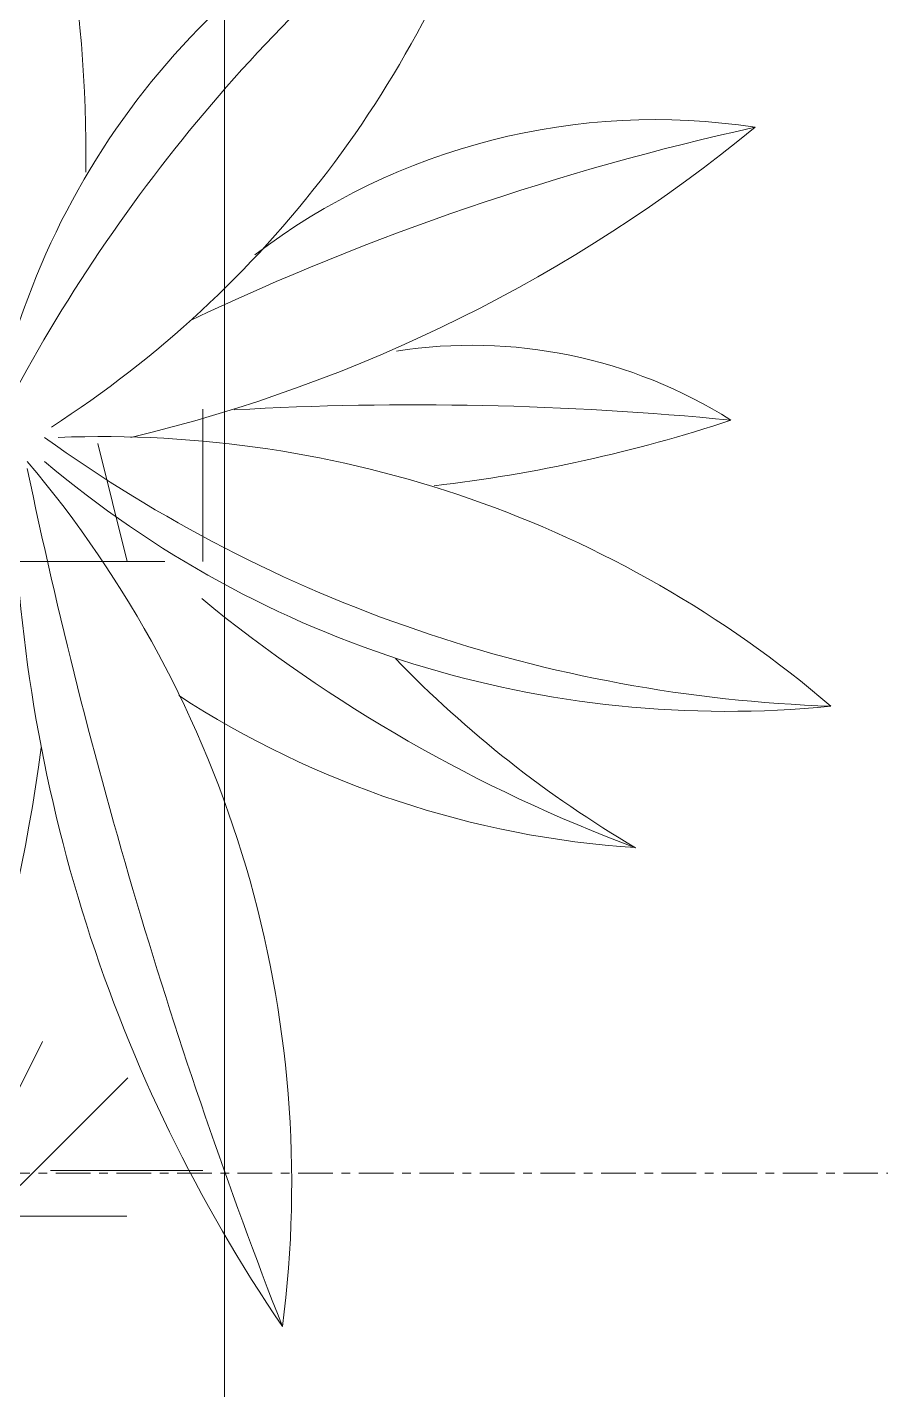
# Model space of a CAD drawing. Header units: millimetres. Extents: x 5359 to 218750, y -16347 to 109893.
# Drawn here: x 100380 to 100693, y 51358 to 51858 of the extents above; entities that cross this region are included whole.
import ezdxf

# ---------------------------------------------------------------- set-up
doc = ezdxf.new("R2010")
doc.units = ezdxf.units.MM
doc.linetypes.add('Grid Line', pattern=[22.225, 12.7, -3.175, 3.175, -3.175])
doc.linetypes.add('IMPORT-Overhead', pattern=[3.96875, 2.38125, -1.5875])
for name, color, linetype, lineweight in [('A-AREA-1', 41, 'IMPORT-Overhead', 9), ('A-FLOR', 192, 'Continuous', 9), ('A-FLOR-PATT', 8, 'Continuous', 9), ('G-IMPT', 8, 'Continuous', 9), ('L-PLNT', 71, 'Continuous', 9), ('S-GRID-1', 1, 'Grid Line', 9)]:
    doc.layers.add(name, color=color, linetype=linetype, lineweight=lineweight)

# ---------------------------------------------------------------- blocks, each defined once
blk = doc.blocks.new('CAY DUA VAN PHAT - CAY DUA VAN PHAT_dwg-2253781-TKCS_MB ĐỊNH VỊ CỔNG-HÀNG RÀO')
at = {"layer": 'G-IMPT'}
for centre, radius, start, end in [((1505.2, 811.2), 822.3, 139.4024, 182.222), ((-165.6, 1381.8), 1047, 324.1916, 358.058), ((110.7, 1269.5), 773.9, 319.7296, 5.697), ((934.5, 1217.2), 484.2, 171.2807, 217.3319), ((2363.9, 1712), 1954, 192.4553, 205.3067), ((-423.2, 568.1), 1137.9, 13.4336, 39.4147), ((972.5, 1082.8), 356.6, 147.7766, 188.9369), ((3037.7, 1041.3), 2378.1, 174.4112, 183.2032), ((-370.2, 928.9), 1096.5, 6.6166, 18.285), ((-62.1, 1592.2), 1116.8, 320.6802, 339.5986), ((272.8, 1621.1), 825.6, 313.9588, 329.5669), ((288.4, 1248.6), 697.7, 326.9057, 356.2457), ((5.9, 342.3), 797.2, 32.8088, 72.6703), ((1228.1, 1817.9), 1216.7, 215.9709, 241.576), ((779.8, 1288.7), 567.6, 199.0692, 255.8486), ((1231.1, 130.1), 820.5, 82.645, 130.2275), ((-95.4, 4605.1), 3931.2, 281.7668, 291.3553), ((695.3, 1884.1), 1137.9, 271.0634, 304.2767), ((478.9, -252.1), 1051.7, 89.4613, 109.9839), ((719.3, -637.8), 1417.7, 63.4093, 82.2197)]:
    blk.add_arc(centre, radius, start, end, dxfattribs=at)
blk = doc.blocks.new('CAY DUA VAN PHAT - CAY DUA VAN PHAT_dwg-V330-TKCS_MB ĐỊNH VỊ CỔNG-HÀNG RÀO')
at = {"layer": 'G-IMPT'}
for centre, radius, start, end in [((1505.2, 811.2), 822.3, 139.4024, 182.222), ((-165.6, 1381.8), 1047, 324.1916, 358.058), ((110.7, 1269.5), 773.9, 319.7296, 5.697), ((934.5, 1217.2), 484.2, 171.2807, 217.3319), ((2363.9, 1712), 1954, 192.4553, 205.3067), ((-423.2, 568.1), 1137.9, 13.4336, 39.4147), ((972.5, 1082.8), 356.6, 147.7766, 188.9369), ((3037.7, 1041.3), 2378.1, 174.4112, 183.2032), ((-370.2, 928.9), 1096.5, 6.6166, 18.285), ((-62.1, 1592.2), 1116.8, 320.6802, 339.5986), ((272.8, 1621.1), 825.6, 313.9588, 329.5669), ((288.4, 1248.6), 697.7, 326.9057, 356.2457), ((5.9, 342.3), 797.2, 32.8088, 72.6703), ((1228.1, 1817.9), 1216.7, 215.9709, 241.576), ((779.8, 1288.7), 567.6, 199.0692, 255.8486), ((1231.1, 130.1), 820.5, 82.645, 130.2275), ((-95.4, 4605.1), 3931.2, 281.7668, 291.3553), ((695.3, 1884.1), 1137.9, 271.0634, 304.2767), ((478.9, -252.1), 1051.7, 89.4613, 109.9839), ((719.3, -637.8), 1417.7, 63.4093, 82.2197)]:
    blk.add_arc(centre, radius, start, end, dxfattribs=at)
blk = doc.blocks.new('CAY DUA VAN PHAT - CAY DUA VAN PHAT-V332-TKCS_MB ĐỊNH VỊ CỔNG-HÀNG RÀO')
at = {"xscale": 0.5, "yscale": 0.5, "zscale": 0.5}
for name in ['CAY DUA VAN PHAT - CAY DUA VAN PHAT_dwg-2253781-TKCS_MB ĐỊNH VỊ CỔNG-HÀNG RÀO', 'CAY DUA VAN PHAT - CAY DUA VAN PHAT_dwg-V330-TKCS_MB ĐỊNH VỊ CỔNG-HÀNG RÀO']:
    blk.add_blockref(name, (-151.82, -370.52), dxfattribs=at)

msp = doc.modelspace()

# ---------------------------------------------------------------- hatches: boundary and pattern name
at = {"layer": 'A-FLOR-PATT'}
h = msp.add_hatch(dxfattribs=at)
h.set_pattern_fill('FP_14', color=256, style=0, pattern_type=2)
h.set_pattern_definition([(0, (167.64, 11.2), (558.8, 558.8), [83.82, -16.764, 22.352, -16.764, -419.1]), (0, (167.64, 11.2), (558.8, 558.8), [-139.7, 83.82, -335.28]), (0, (139.7, 27.94), (558.8, 558.8), [55.88, -41.91, 83.82, -41.91, -335.28]), (0, (139.7, 27.94), (558.8, 558.8), [-223.52, 55.88, -279.4]), (0, (335.3, 251.46), (558.8, 558.8), [69.85, -27.94, 69.85, -391.16]), (0, (55.9, 363.2), (558.8, 558.8), [27.94, -55.88, 27.94, -447.04]), (90, (111.76, 363.2), (-558.8, 558.8), [50.292, -508.508]), (90, (279.4, 27.94), (-558.8, 558.8), [55.88, -502.92]), (90, (419.1, 251.46), (-558.8, 558.8), [55.88, -502.92]), (45, (352.04, 22.35), (0, 558.7996), [55.88, -734.383]), (135, (206.76, 22.35), (-558.7996, 0), [55.88, -734.383]), (63.435, (335.28, 25.15), (-0.0005, 558.8001), [55.88, -1193.635]), (75.964, (307.34, 27.94), (-0.00237, 558.80038), [55.88, -2248.111]), (75.964, (447.04, 251.46), (-0.00237, 558.80038), [44.704, -2259.287]), (75.964, (122.94, 363.22), (-0.00237, 558.80038), [39.116, -2264.875]), (104.036, (251.46, 27.94), (0.00237, 558.80038), [55.88, -2248.111]), (104.036, (391.16, 251.46), (0.00237, 558.80038), [44.704, -2259.287]), (104.036, (100.58, 363.22), (0.00237, 558.80038), [39.116, -2264.875]), (116.565, (223.52, 25.15), (0.0005, 558.8001), [55.88, -1193.634])])
h.paths.add_polyline_path([(100452.64, 50557.93), (100452.64, 53311.94), (100652.64, 53311.94), (100652.64, 55286.31), (100252.56, 55286.31), (100252.56, 50557.93)])

# ---------------------------------------------------------------- linework, layer by layer
at = {"layer": 'A-AREA-1'}
msp.add_line((100452.64, 50557.93), (100452.64, 53311.94), dxfattribs=at)
at = {"layer": 'A-FLOR'}
msp.add_line((100452.64, 50557.93), (100452.64, 53311.94), dxfattribs=at)
at = {"layer": 'S-GRID-1'}
msp.add_line((135474.58, 51436.94), (24837.06, 51436.94), dxfattribs=at)

# ---------------------------------------------------------------- block references
at = {"layer": 'L-PLNT', "rotation": 269.9999999999997}
msp.add_blockref('CAY DUA VAN PHAT - CAY DUA VAN PHAT-V332-TKCS_MB ĐỊNH VỊ CỔNG-HÀNG RÀO', (100372.56, 51896.94), dxfattribs=at)

doc.saveas('drawing.dxf')
